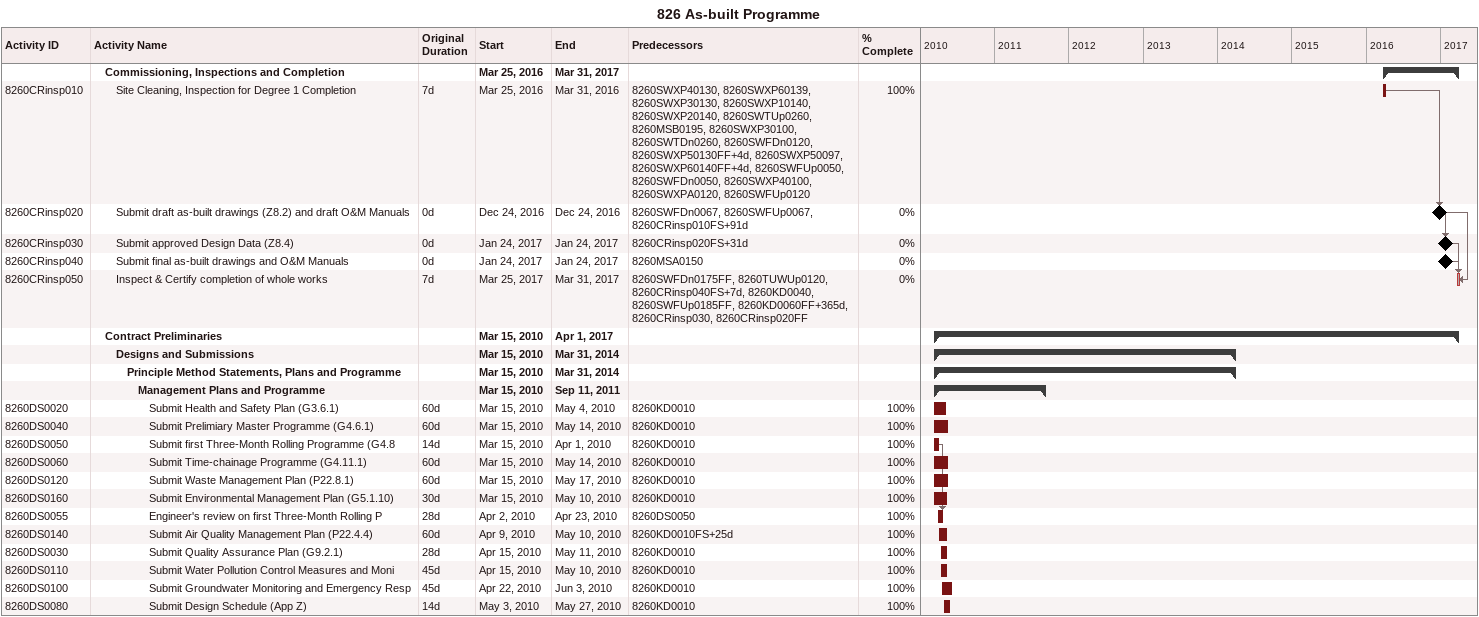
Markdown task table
826 As-built Programme

| ID | Level | Task | Original duration | Start | Finish | Predecessors | % complete |
|---|---|---|---|---|---|---|---|
|  | 2 | **Commissioning, Inspections and Completion** |  | 2016-03-25 | 2017-03-31 |  |  |
| 8260CRinsp010 | 3 | Site Cleaning, Inspection for Degree 1 Completion | 7d | 2016-03-25 | 2016-03-31 | 8260SWXP40130, 8260SWXP60139, 8260SWXP30130, 8260SWXP10140, 8260SWXP20140, 8260SWTUp0260, 8260MSB0195, 8260SWXP30100, 8260SWTDn0260, 8260SWFDn0120, 8260SWXP50130FF+4d, 8260SWXP50097, 8260SWXP60140FF+4d, 8260SWFUp0050, 8260SWFDn0050, 8260SWXP40100, 8260SWXPA0120, 8260SWFUp0120 | 100 |
| 8260CRinsp020 | 3 | Submit draft as-built drawings (Z8.2) and draft O&M Manuals | 0d | 2016-12-24 | 2016-12-24 | 8260SWFDn0067, 8260SWFUp0067, 8260CRinsp010FS+91d | 0 |
| 8260CRinsp030 | 3 | Submit approved Design Data (Z8.4) | 0d | 2017-01-24 | 2017-01-24 | 8260CRinsp020FS+31d | 0 |
| 8260CRinsp040 | 3 | Submit final as-built drawings and O&M Manuals | 0d | 2017-01-24 | 2017-01-24 | 8260MSA0150 | 0 |
| 8260CRinsp050 | 3 | Inspect & Certify completion of whole works | 7d | 2017-03-25 | 2017-03-31 | 8260SWFDn0175FF, 8260TUWUp0120, 8260CRinsp040FS+7d, 8260KD0040, 8260SWFUp0185FF, 8260KD0060FF+365d, 8260CRinsp030, 8260CRinsp020FF | 0 |
|  | 2 | **Contract Preliminaries** |  | 2010-03-15 | 2017-04-01 |  |  |
|  | 3 | **Designs and Submissions** |  | 2010-03-15 | 2014-03-31 |  |  |
|  | 4 | **Principle Method Statements, Plans and Programme** |  | 2010-03-15 | 2014-03-31 |  |  |
|  | 5 | **Management Plans and Programme** |  | 2010-03-15 | 2011-09-11 |  |  |
| 8260DS0020 | 6 | Submit Health and Safety Plan (G3.6.1) | 60d | 2010-03-15 | 2010-05-04 | 8260KD0010 | 100 |
| 8260DS0040 | 6 | Submit Prelimiary Master Programme (G4.6.1) | 60d | 2010-03-15 | 2010-05-14 | 8260KD0010 | 100 |
| 8260DS0050 | 6 | Submit first Three-Month Rolling Programme (G4.8 | 14d | 2010-03-15 | 2010-04-01 | 8260KD0010 | 100 |
| 8260DS0060 | 6 | Submit Time-chainage Programme (G4.11.1) | 60d | 2010-03-15 | 2010-05-14 | 8260KD0010 | 100 |
| 8260DS0120 | 6 | Submit Waste Management Plan (P22.8.1) | 60d | 2010-03-15 | 2010-05-17 | 8260KD0010 | 100 |
| 8260DS0160 | 6 | Submit Environmental Management Plan (G5.1.10) | 30d | 2010-03-15 | 2010-05-10 | 8260KD0010 | 100 |
| 8260DS0055 | 6 | Engineer's review on first Three-Month Rolling P | 28d | 2010-04-02 | 2010-04-23 | 8260DS0050 | 100 |
| 8260DS0140 | 6 | Submit Air Quality Management Plan (P22.4.4) | 60d | 2010-04-09 | 2010-05-10 | 8260KD0010FS+25d | 100 |
| 8260DS0030 | 6 | Submit Quality Assurance Plan (G9.2.1) | 28d | 2010-04-15 | 2010-05-11 | 8260KD0010 | 100 |
| 8260DS0110 | 6 | Submit Water Pollution Control Measures and Moni | 45d | 2010-04-15 | 2010-05-10 | 8260KD0010 | 100 |
| 8260DS0100 | 6 | Submit Groundwater Monitoring and Emergency Resp | 45d | 2010-04-22 | 2010-06-03 | 8260KD0010 | 100 |
| 8260DS0080 | 6 | Submit Design Schedule (App Z) | 14d | 2010-05-03 | 2010-05-27 | 8260KD0010 | 100 |
